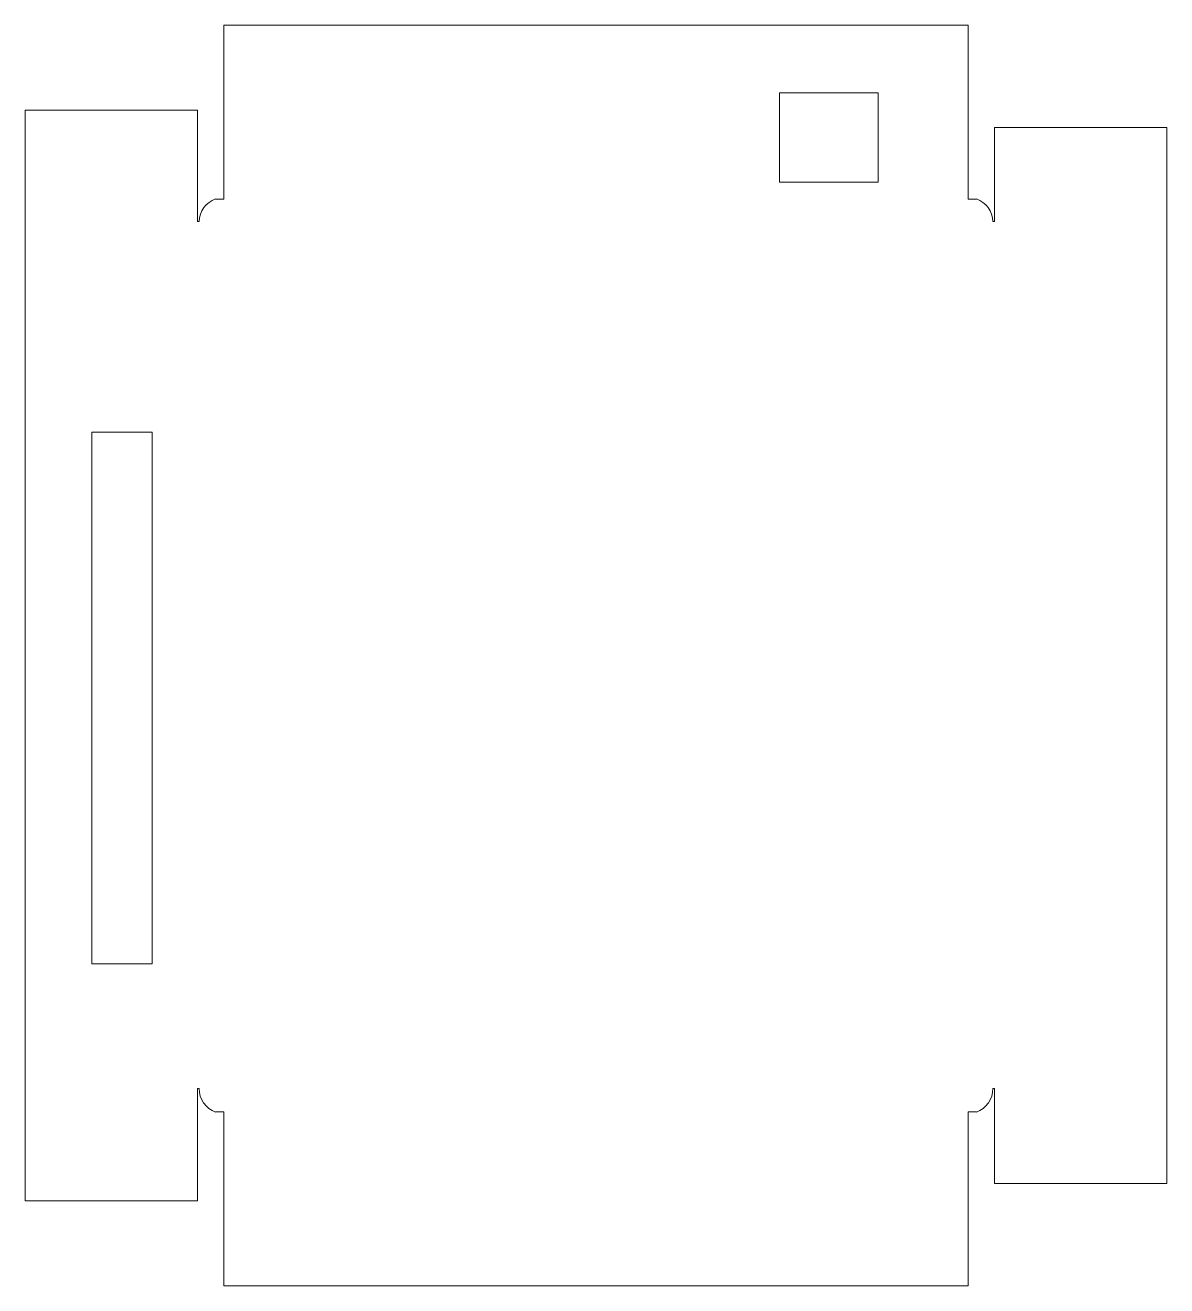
# Model space of a CAD drawing. Header units: inches. Extents: x -1.68 to 3.76, y -1.75 to 4.25.
import ezdxf

# ---------------------------------------------------------------- set-up
doc = ezdxf.new("R2010")
doc.units = ezdxf.units.IN
doc.header["$MEASUREMENT"] = 0
doc.layers.add('Default', color=7, linetype='Continuous')

msp = doc.modelspace()

# ---------------------------------------------------------------- linework, layer by layer
at = {"layer": 'Default', "lineweight": 9}
for points, knots in [([(2.9351, -1.0066), (2.9351, -1.0066), (2.9351, -1.2669), (2.9351, -1.2669), (2.9351, -1.2669), (2.9351, -1.2669), (3.7551, -1.2669), (3.7551, -1.2669), (3.7551, -1.2669), (3.7551, -1.2669), (3.7551, -1.0066), (3.7551, -1.0066), (3.7551, -1.0066), (3.7551, -1.0066), (3.7551, -0.819), (3.7551, -0.819), (3.7551, -0.819), (3.7551, -0.819), (3.7551, 3.3129), (3.7551, 3.3129), (3.7551, 3.3129), (3.7551, 3.3129), (3.7551, 3.5005), (3.7551, 3.5005), (3.7551, 3.5005), (3.7551, 3.5005), (3.7551, 3.7608), (3.7551, 3.7608), (3.7551, 3.7608), (3.7551, 3.7608), (2.9351, 3.7608), (2.9351, 3.7608), (2.9351, 3.7608), (2.9351, 3.7608), (2.9351, 3.5005), (2.9351, 3.5005), (2.9351, 3.5005), (2.9351, 3.5005), (2.9351, 3.3129), (2.9351, 3.3129), (2.9351, 3.3129), (2.9351, 3.3129), (2.9269, 3.3129), (2.9269, 3.3129), (2.9269, 3.3129), (2.9269, 3.3129), (2.9269, 3.3132), (2.9269, 3.3132), (2.9269, 3.3132), (2.9252, 3.3616), (2.894, 3.4041), (2.8483, 3.4203), (2.8483, 3.4203), (2.8483, 3.4203), (2.8483, 3.4192), (2.8483, 3.4192), (2.8483, 3.4192), (2.8483, 3.4192), (2.8089, 3.4192), (2.8089, 3.4192), (2.8089, 3.4192), (2.8089, 3.4192), (2.8089, 3.4274), (2.8089, 3.4274), (2.8089, 3.4274), (2.8089, 3.4274), (2.8089, 4.2474), (2.8089, 4.2474), (2.8089, 4.2474), (2.8089, 4.2474), (-0.7352, 4.2474), (-0.7352, 4.2474), (-0.7352, 4.2474), (-0.7352, 4.2474), (-0.7352, 3.4274), (-0.7352, 3.4274), (-0.7352, 3.4274), (-0.7352, 3.4274), (-0.7352, 3.4192), (-0.7352, 3.4192), (-0.7352, 3.4192), (-0.7352, 3.4192), (-0.7746, 3.4192), (-0.7746, 3.4192), (-0.7746, 3.4192), (-0.7746, 3.4192), (-0.7746, 3.4203), (-0.7746, 3.4203), (-0.7746, 3.4203), (-0.8203, 3.4041), (-0.8515, 3.3616), (-0.8532, 3.3132), (-0.8532, 3.3132), (-0.8532, 3.3132), (-0.8532, 3.3129), (-0.8532, 3.3129), (-0.8532, 3.3129), (-0.8532, 3.3129), (-0.8615, 3.3129), (-0.8615, 3.3129), (-0.8615, 3.3129), (-0.8615, 3.3129), (-0.8615, 3.5005), (-0.8615, 3.5005), (-0.8615, 3.5005), (-0.8615, 3.5005), (-0.8615, 3.8427), (-0.8615, 3.8427), (-0.8615, 3.8427), (-0.8615, 3.8427), (-1.6814, 3.8427), (-1.6814, 3.8427), (-1.6814, 3.8427), (-1.6814, 3.8427), (-1.6814, 3.5005), (-1.6814, 3.5005), (-1.6814, 3.5005), (-1.6814, 3.5005), (-1.6814, 3.3129), (-1.6814, 3.3129), (-1.6814, 3.3129), (-1.6814, 3.3129), (-1.6814, -0.819), (-1.6814, -0.819), (-1.6814, -0.819), (-1.6814, -0.819), (-1.6814, -1.0066), (-1.6814, -1.0066), (-1.6814, -1.0066), (-1.6814, -1.0066), (-1.6814, -1.3488), (-1.6814, -1.3488), (-1.6814, -1.3488), (-1.6814, -1.3488), (-0.8615, -1.3488), (-0.8615, -1.3488), (-0.8615, -1.3488), (-0.8615, -1.3488), (-0.8615, -1.0066), (-0.8615, -1.0066), (-0.8615, -1.0066), (-0.8615, -1.0066), (-0.8615, -0.819), (-0.8615, -0.819), (-0.8615, -0.819), (-0.8615, -0.819), (-0.8615, -0.8151), (-0.8615, -0.8151), (-0.8615, -0.8151), (-0.8615, -0.8151), (-0.8532, -0.8151), (-0.8532, -0.8151), (-0.8532, -0.8151), (-0.8532, -0.8651), (-0.8217, -0.9097), (-0.7746, -0.9263), (-0.7746, -0.9263), (-0.7746, -0.9263), (-0.7746, -0.9253), (-0.7746, -0.9253), (-0.7746, -0.9253), (-0.7746, -0.9253), (-0.7352, -0.9253), (-0.7352, -0.9253), (-0.7352, -0.9253), (-0.7352, -0.9253), (-0.7352, -0.9335), (-0.7352, -0.9335), (-0.7352, -0.9335), (-0.7352, -0.9335), (-0.7352, -1.7535), (-0.7352, -1.7535), (-0.7352, -1.7535), (-0.7352, -1.7535), (2.8089, -1.7535), (2.8089, -1.7535), (2.8089, -1.7535), (2.8089, -1.7535), (2.8089, -0.9335), (2.8089, -0.9335), (2.8089, -0.9335), (2.8089, -0.9335), (2.8089, -0.9253), (2.8089, -0.9253), (2.8089, -0.9253), (2.8089, -0.9253), (2.8483, -0.9253), (2.8483, -0.9253), (2.8483, -0.9253), (2.8483, -0.9253), (2.8483, -0.9263), (2.8483, -0.9263), (2.8483, -0.9263), (2.8954, -0.9097), (2.9269, -0.8651), (2.9269, -0.8151), (2.9269, -0.8151), (2.9269, -0.8151), (2.9351, -0.8151), (2.9351, -0.8151), (2.9351, -0.8151), (2.9351, -0.8151), (2.9351, -0.819), (2.9351, -0.819), (2.9351, -0.819), (2.9351, -0.819), (2.9351, -1.0066), (2.9351, -1.0066)], [0, 0, 0, 0, 0.018868, 0.018868, 0.018868, 0.018868, 0.037736, 0.037736, 0.037736, 0.037736, 0.056604, 0.056604, 0.056604, 0.056604, 0.075472, 0.075472, 0.075472, 0.075472, 0.09434, 0.09434, 0.09434, 0.09434, 0.113208, 0.113208, 0.113208, 0.113208, 0.132075, 0.132075, 0.132075, 0.132075, 0.150943, 0.150943, 0.150943, 0.150943, 0.169811, 0.169811, 0.169811, 0.169811, 0.188679, 0.188679, 0.188679, 0.188679, 0.207547, 0.207547, 0.207547, 0.207547, 0.226415, 0.226415, 0.226415, 0.226415, 0.245283, 0.245283, 0.245283, 0.245283, 0.264151, 0.264151, 0.264151, 0.264151, 0.283019, 0.283019, 0.283019, 0.283019, 0.301887, 0.301887, 0.301887, 0.301887, 0.320755, 0.320755, 0.320755, 0.320755, 0.339623, 0.339623, 0.339623, 0.339623, 0.358491, 0.358491, 0.358491, 0.358491, 0.377358, 0.377358, 0.377358, 0.377358, 0.396226, 0.396226, 0.396226, 0.396226, 0.415094, 0.415094, 0.415094, 0.415094, 0.433962, 0.433962, 0.433962, 0.433962, 0.45283, 0.45283, 0.45283, 0.45283, 0.471698, 0.471698, 0.471698, 0.471698, 0.490566, 0.490566, 0.490566, 0.490566, 0.509434, 0.509434, 0.509434, 0.509434, 0.528302, 0.528302, 0.528302, 0.528302, 0.54717, 0.54717, 0.54717, 0.54717, 0.566038, 0.566038, 0.566038, 0.566038, 0.584906, 0.584906, 0.584906, 0.584906, 0.603774, 0.603774, 0.603774, 0.603774, 0.622642, 0.622642, 0.622642, 0.622642, 0.641509, 0.641509, 0.641509, 0.641509, 0.660377, 0.660377, 0.660377, 0.660377, 0.679245, 0.679245, 0.679245, 0.679245, 0.698113, 0.698113, 0.698113, 0.698113, 0.716981, 0.716981, 0.716981, 0.716981, 0.735849, 0.735849, 0.735849, 0.735849, 0.754717, 0.754717, 0.754717, 0.754717, 0.773585, 0.773585, 0.773585, 0.773585, 0.792453, 0.792453, 0.792453, 0.792453, 0.811321, 0.811321, 0.811321, 0.811321, 0.830189, 0.830189, 0.830189, 0.830189, 0.849057, 0.849057, 0.849057, 0.849057, 0.867925, 0.867925, 0.867925, 0.867925, 0.886792, 0.886792, 0.886792, 0.886792, 0.90566, 0.90566, 0.90566, 0.90566, 0.924528, 0.924528, 0.924528, 0.924528, 0.943396, 0.943396, 0.943396, 0.943396, 0.962264, 0.962264, 0.962264, 0.962264, 1, 1, 1, 1]), ([(1.9108, 3.9248), (1.9108, 3.9248), (1.9108, 3.4998), (1.9108, 3.4998), (1.9108, 3.4998), (1.9108, 3.4998), (2.3808, 3.4998), (2.3808, 3.4998), (2.3808, 3.4998), (2.3808, 3.4998), (2.3808, 3.9248), (2.3808, 3.9248), (2.3808, 3.9248), (2.3808, 3.9248), (1.9108, 3.9248), (1.9108, 3.9248)], [0, 0, 0, 0, 0.2, 0.2, 0.2, 0.2, 0.4, 0.4, 0.4, 0.4, 0.6, 0.6, 0.6, 0.6, 1, 1, 1, 1]), ([(-1.3648, 2.3105), (-1.3648, 2.3105), (-1.3648, -0.221), (-1.3648, -0.221), (-1.3648, -0.221), (-1.3648, -0.221), (-1.0774, -0.221), (-1.0774, -0.221), (-1.0774, -0.221), (-1.0774, -0.221), (-1.0774, 2.3105), (-1.0774, 2.3105), (-1.0774, 2.3105), (-1.0774, 2.3105), (-1.3648, 2.3105), (-1.3648, 2.3105)], [0, 0, 0, 0, 0.2, 0.2, 0.2, 0.2, 0.4, 0.4, 0.4, 0.4, 0.6, 0.6, 0.6, 0.6, 1, 1, 1, 1])]:
    msp.add_open_spline(points, degree=3, knots=knots, dxfattribs=at)

doc.saveas('drawing.dxf')
